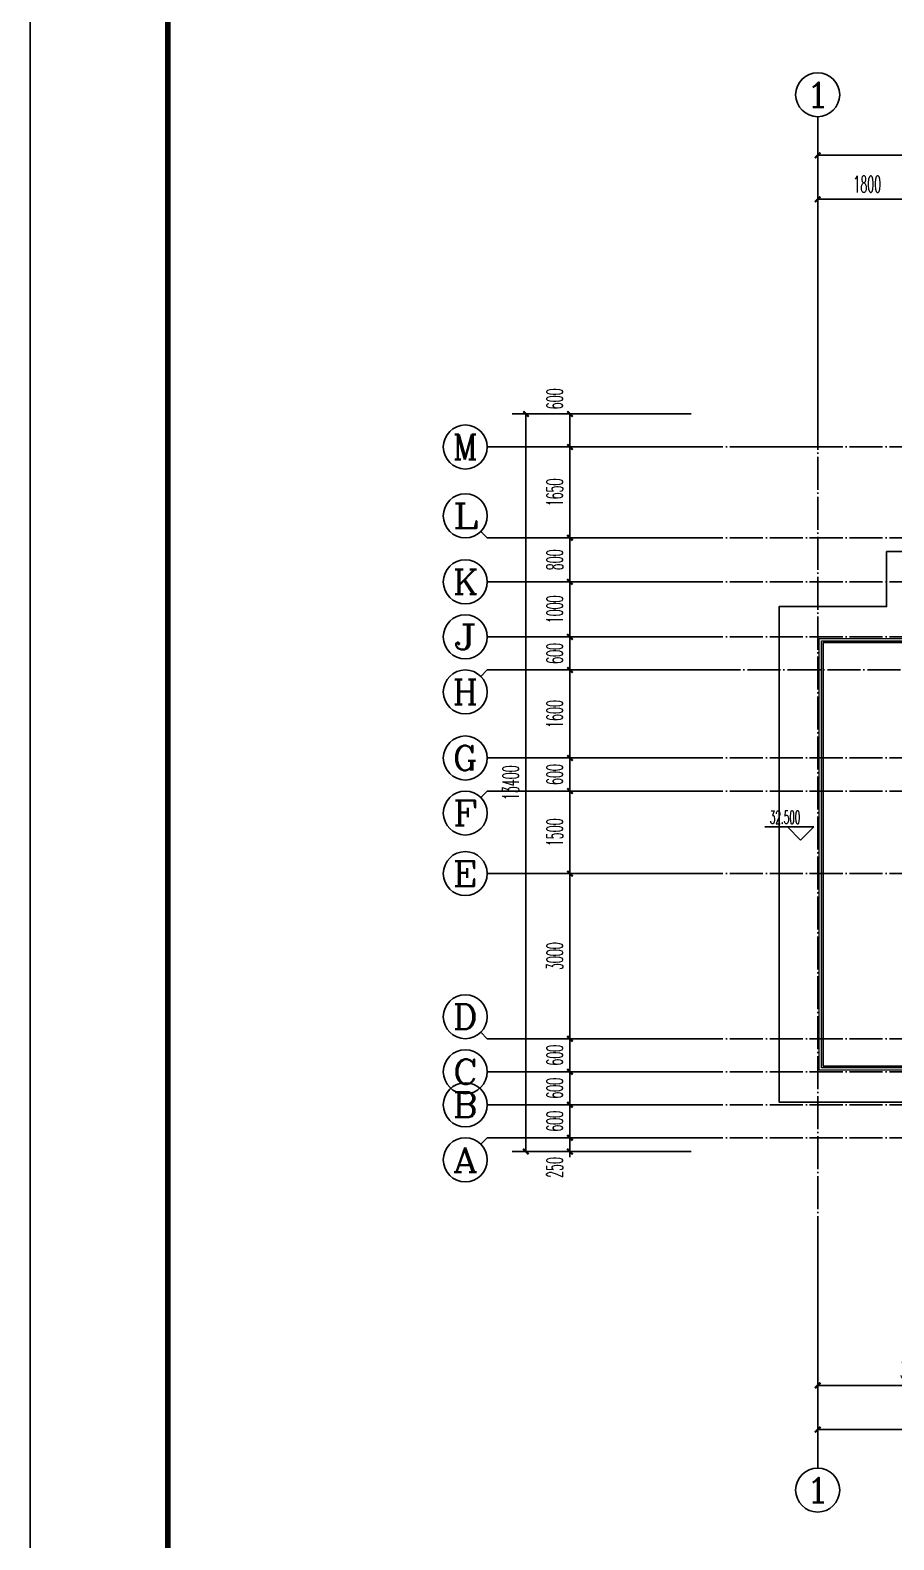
# Model space of a CAD drawing. Extents: x 27938 to 1507990, y 110129 to 923079.
# Drawn here: x 813614 to 829299, y 202104 to 229529 of the extents above; entities that cross this region are included whole.
import ezdxf
from ezdxf.enums import TextEntityAlignment as Align

# ---------------------------------------------------------------- set-up
doc = ezdxf.new("R2010")
doc.units = 0
doc.header["$LTSCALE"] = 1000
doc.header["$MEASUREMENT"] = 0
doc.linetypes.add('DOTE', pattern=[2.42, 2, -0.2, 0.02, -0.2])
for name, color, linetype in [('AXIS', 3, 'Continuous'), ('AXIS_TEXT', 7, 'Continuous'), ('DIM_ELEV', 3, 'Continuous'), ('DOTE', 1, 'Continuous'), ('ROOF', 4, 'Continuous'), ('图框', 140, 'Continuous')]:
    doc.layers.add(name, color=color, linetype=linetype)
doc.layers.add('yichutu', color=7, linetype='Continuous', true_color=0xffffff, plot=False)
doc.layers.add('平面-栏杆', color=135, linetype='Continuous', lineweight=15)
doc.styles.add('_TCH_AXIS', font='COMPLEX', dxfattribs={"bigfont": 'GBCBIG'})
doc.styles.add('_TCH_DIM', font='SIMPLEX.shx', dxfattribs={"width": 0.7, "bigfont": 'GBCBIG.shx'})
doc.styles.add('_TCH_DIM_T3', font='SIMPLEX.shx', dxfattribs={"width": 0.494118, "bigfont": 'GBCBIG.shx'})
doc.styles.add('COMPLEX', font='COMPLEX')
doc.dimstyles.new('_TCH_ARCH&&100', dxfattribs={"dimtxt": 297.5, "dimasz": 100, "dimexe": 250, "dimexo": 300, "dimgap": 126.25, "dimtad": 1, "dimdec": 0, "dimzin": 0, "dimdsep": 46, "dimtxsty": '_TCH_DIM_T3', "dimblk": 'ARCHTICK', "dimcen": 0.09, "dimclrt": 4, "dimazin": 2, "dimtfac": 1, "dimtdec": 0, "dimtix": 1, "dimtmove": 2, "dimatfit": 3, "dimfxl": 100, "dimtolj": 1, "dimtzin": 0, "dimarcsym": 0})

# ---------------------------------------------------------------- blocks, each defined once
blk = doc.blocks.new('TK')
at = {"layer": '图框'}
blk.add_lwpolyline([(465375, 548714), (549475, 548714), (549475, 489314), (465375, 489314)], close=True, dxfattribs=at)
blk.add_lwpolyline([(465375, 548714), (549475, 548714), (549475, 489314), (465375, 489314)], close=True, dxfattribs=at)
at = {"layer": '图框', "const_width": 100}
blk.add_lwpolyline([(548475, 490314), (548475, 547714), (467875, 547714), (467875, 490314)], close=True, dxfattribs=at)
blk = doc.blocks.new('yct-841-594-84100-59399.9999999999-100-1000.0')
at = {"layer": 'yichutu', "color": 7, "true_color": 0xffffff}
blk.add_lwpolyline([(0, 0), (0, 59400), (84100, 59400), (84100, 0)], close=True, dxfattribs=at)
blk = doc.blocks.new('_ArchTick')
at = {"color": 0, "linetype": 'ByBlock', "const_width": 0.4}
blk.add_lwpolyline([(-0.5, -0.5), (0.5, 0.5)], dxfattribs=at)
blk = doc.blocks.new('*D1015')
at = {"layer": 'AXIS', "color": 0, "lineweight": -2}
for p, q in [((825617, 209407), (823167, 209407)), ((823417, 209407), (823417, 209507)), ((823417, 209157), (823417, 209407)), ((825617, 209157), (823167, 209157)), ((823417, 209157), (823417, 209057))]:
    blk.add_line(p, q, dxfattribs=at)
at = {"layer": 'Defpoints', "color": 0}
for p in [(823417, 209407), (825917, 209407), (825917, 209157)]:
    blk.add_point(p, dxfattribs=at)
at = {"layer": 'AXIS', "color": 0, "lineweight": -2, "xscale": 100, "yscale": 100, "zscale": 100}
for p, rotation in [((823417, 209407), 270), ((823417, 209157), 90)]:
    blk.add_blockref('_ArchTick', p, dxfattribs=dict(at, rotation=rotation))
at = {"layer": 'AXIS', "color": 4, "insert": (823142, 208868), "char_height": 297.5, "attachment_point": 5, "rotation": 90, "style": '_TCH_DIM_T3'}
blk.add_mtext('\\A1;250', dxfattribs=at)
blk = doc.blocks.new('*D1016')
at = {"layer": 'AXIS', "color": 0, "lineweight": -2}
for p, q in [((823417, 210007), (823417, 210107)), ((825617, 210007), (823167, 210007)), ((823417, 209407), (823417, 210007)), ((825617, 209407), (823167, 209407)), ((823417, 209407), (823417, 209307))]:
    blk.add_line(p, q, dxfattribs=at)
at = {"layer": 'Defpoints', "color": 0}
for p in [(823417, 210007), (825917, 210007), (825917, 209407)]:
    blk.add_point(p, dxfattribs=at)
at = {"layer": 'AXIS', "color": 0, "lineweight": -2, "xscale": 100, "yscale": 100, "zscale": 100}
for p, rotation in [((823417, 210007), 270), ((823417, 209407), 90)]:
    blk.add_blockref('_ArchTick', p, dxfattribs=dict(at, rotation=rotation))
at = {"layer": 'AXIS', "color": 4, "insert": (823142, 209707), "char_height": 297.5, "attachment_point": 5, "rotation": 90, "style": '_TCH_DIM_T3'}
blk.add_mtext('\\A1;600', dxfattribs=at)
blk = doc.blocks.new('*D1017')
at = {"layer": 'AXIS', "color": 0, "lineweight": -2}
for p, q in [((823417, 210607), (823417, 210707)), ((825617, 210607), (823167, 210607)), ((823417, 210007), (823417, 210607)), ((825617, 210007), (823167, 210007)), ((823417, 210007), (823417, 209907))]:
    blk.add_line(p, q, dxfattribs=at)
at = {"layer": 'Defpoints', "color": 0}
for p in [(823417, 210607), (825917, 210607), (825917, 210007)]:
    blk.add_point(p, dxfattribs=at)
at = {"layer": 'AXIS', "color": 0, "lineweight": -2, "xscale": 100, "yscale": 100, "zscale": 100}
for p, rotation in [((823417, 210607), 270), ((823417, 210007), 90)]:
    blk.add_blockref('_ArchTick', p, dxfattribs=dict(at, rotation=rotation))
at = {"layer": 'AXIS', "color": 4, "insert": (823142, 210307), "char_height": 297.5, "attachment_point": 5, "rotation": 90, "style": '_TCH_DIM_T3'}
blk.add_mtext('\\A1;600', dxfattribs=at)
blk = doc.blocks.new('*D1018')
at = {"layer": 'AXIS', "color": 0, "lineweight": -2}
for p, q in [((825617, 211207), (823167, 211207)), ((823417, 211207), (823417, 211307)), ((823417, 210607), (823417, 211207)), ((825617, 210607), (823167, 210607)), ((823417, 210607), (823417, 210507))]:
    blk.add_line(p, q, dxfattribs=at)
at = {"layer": 'Defpoints', "color": 0}
for p in [(823417, 211207), (825917, 211207), (825917, 210607)]:
    blk.add_point(p, dxfattribs=at)
at = {"layer": 'AXIS', "color": 0, "lineweight": -2, "xscale": 100, "yscale": 100, "zscale": 100}
for p, rotation in [((823417, 211207), 270), ((823417, 210607), 90)]:
    blk.add_blockref('_ArchTick', p, dxfattribs=dict(at, rotation=rotation))
at = {"layer": 'AXIS', "color": 4, "insert": (823142, 210907), "char_height": 297.5, "attachment_point": 5, "rotation": 90, "style": '_TCH_DIM_T3'}
blk.add_mtext('\\A1;600', dxfattribs=at)
blk = doc.blocks.new('*D1019')
at = {"layer": 'AXIS', "color": 0, "lineweight": -2}
for p, q in [((825617, 214207), (823167, 214207)), ((823417, 211207), (823417, 214207)), ((825617, 211207), (823167, 211207))]:
    blk.add_line(p, q, dxfattribs=at)
at = {"layer": 'Defpoints', "color": 0}
for p in [(823417, 214207), (825917, 214207), (825917, 211207)]:
    blk.add_point(p, dxfattribs=at)
at = {"layer": 'AXIS', "color": 0, "lineweight": -2, "xscale": 100, "yscale": 100, "zscale": 100}
for p, rotation in [((823417, 214207), 90), ((823417, 211207), 270)]:
    blk.add_blockref('_ArchTick', p, dxfattribs=dict(at, rotation=rotation))
at = {"layer": 'AXIS', "color": 4, "insert": (823142, 212707), "char_height": 297.5, "attachment_point": 5, "rotation": 90, "style": '_TCH_DIM_T3'}
blk.add_mtext('\\A1;3000', dxfattribs=at)
blk = doc.blocks.new('*D1020')
at = {"layer": 'AXIS', "color": 0, "lineweight": -2}
for p, q in [((825617, 215707), (823167, 215707)), ((823417, 214207), (823417, 215707)), ((825617, 214207), (823167, 214207))]:
    blk.add_line(p, q, dxfattribs=at)
at = {"layer": 'Defpoints', "color": 0}
for p in [(823417, 215707), (825917, 215707), (825917, 214207)]:
    blk.add_point(p, dxfattribs=at)
at = {"layer": 'AXIS', "color": 0, "lineweight": -2, "xscale": 100, "yscale": 100, "zscale": 100}
for p, rotation in [((823417, 215707), 90), ((823417, 214207), 270)]:
    blk.add_blockref('_ArchTick', p, dxfattribs=dict(at, rotation=rotation))
at = {"layer": 'AXIS', "color": 4, "insert": (823142, 214957), "char_height": 297.5, "attachment_point": 5, "rotation": 90, "style": '_TCH_DIM_T3'}
blk.add_mtext('\\A1;1500', dxfattribs=at)
blk = doc.blocks.new('*D1021')
at = {"layer": 'AXIS', "color": 0, "lineweight": -2}
for p, q in [((823417, 216307), (823417, 216407)), ((825617, 216307), (823167, 216307)), ((823417, 215707), (823417, 216307)), ((825617, 215707), (823167, 215707)), ((823417, 215707), (823417, 215607))]:
    blk.add_line(p, q, dxfattribs=at)
at = {"layer": 'Defpoints', "color": 0}
for p in [(823417, 216307), (825917, 216307), (825917, 215707)]:
    blk.add_point(p, dxfattribs=at)
at = {"layer": 'AXIS', "color": 0, "lineweight": -2, "xscale": 100, "yscale": 100, "zscale": 100}
for p, rotation in [((823417, 216307), 270), ((823417, 215707), 90)]:
    blk.add_blockref('_ArchTick', p, dxfattribs=dict(at, rotation=rotation))
at = {"layer": 'AXIS', "color": 4, "insert": (823142, 216007), "char_height": 297.5, "attachment_point": 5, "rotation": 90, "style": '_TCH_DIM_T3'}
blk.add_mtext('\\A1;600', dxfattribs=at)
blk = doc.blocks.new('*D1022')
at = {"layer": 'AXIS', "color": 0, "lineweight": -2}
for p, q in [((825617, 217907), (823167, 217907)), ((823417, 216307), (823417, 217907)), ((825617, 216307), (823167, 216307))]:
    blk.add_line(p, q, dxfattribs=at)
at = {"layer": 'Defpoints', "color": 0}
for p in [(823417, 217907), (825917, 217907), (825917, 216307)]:
    blk.add_point(p, dxfattribs=at)
at = {"layer": 'AXIS', "color": 0, "lineweight": -2, "xscale": 100, "yscale": 100, "zscale": 100}
for p, rotation in [((823417, 217907), 90), ((823417, 216307), 270)]:
    blk.add_blockref('_ArchTick', p, dxfattribs=dict(at, rotation=rotation))
at = {"layer": 'AXIS', "color": 4, "insert": (823142, 217107), "char_height": 297.5, "attachment_point": 5, "rotation": 90, "style": '_TCH_DIM_T3'}
blk.add_mtext('\\A1;1600', dxfattribs=at)
blk = doc.blocks.new('*D1023')
at = {"layer": 'AXIS', "color": 0, "lineweight": -2}
for p, q in [((823417, 218507), (823417, 218607)), ((825617, 218507), (823167, 218507)), ((823417, 217907), (823417, 218507)), ((825617, 217907), (823167, 217907)), ((823417, 217907), (823417, 217807))]:
    blk.add_line(p, q, dxfattribs=at)
at = {"layer": 'Defpoints', "color": 0}
for p in [(823417, 218507), (825917, 218507), (825917, 217907)]:
    blk.add_point(p, dxfattribs=at)
at = {"layer": 'AXIS', "color": 0, "lineweight": -2, "xscale": 100, "yscale": 100, "zscale": 100}
for p, rotation in [((823417, 218507), 270), ((823417, 217907), 90)]:
    blk.add_blockref('_ArchTick', p, dxfattribs=dict(at, rotation=rotation))
at = {"layer": 'AXIS', "color": 4, "insert": (823142, 218207), "char_height": 297.5, "attachment_point": 5, "rotation": 90, "style": '_TCH_DIM_T3'}
blk.add_mtext('\\A1;600', dxfattribs=at)
blk = doc.blocks.new('*D1024')
at = {"layer": 'AXIS', "color": 0, "lineweight": -2}
for p, q in [((825617, 219507), (823167, 219507)), ((823417, 218507), (823417, 219507)), ((825617, 218507), (823167, 218507))]:
    blk.add_line(p, q, dxfattribs=at)
at = {"layer": 'Defpoints', "color": 0}
for p in [(823417, 219507), (825917, 219507), (825917, 218507)]:
    blk.add_point(p, dxfattribs=at)
at = {"layer": 'AXIS', "color": 0, "lineweight": -2, "xscale": 100, "yscale": 100, "zscale": 100}
for p, rotation in [((823417, 219507), 90), ((823417, 218507), 270)]:
    blk.add_blockref('_ArchTick', p, dxfattribs=dict(at, rotation=rotation))
at = {"layer": 'AXIS', "color": 4, "insert": (823142, 219007), "char_height": 297.5, "attachment_point": 5, "rotation": 90, "style": '_TCH_DIM_T3'}
blk.add_mtext('\\A1;1000', dxfattribs=at)
blk = doc.blocks.new('*D1025')
at = {"layer": 'AXIS', "color": 0, "lineweight": -2}
for p, q in [((825617, 220307), (823167, 220307)), ((823417, 219507), (823417, 220307)), ((825617, 219507), (823167, 219507))]:
    blk.add_line(p, q, dxfattribs=at)
at = {"layer": 'Defpoints', "color": 0}
for p in [(823417, 220307), (825917, 220307), (825917, 219507)]:
    blk.add_point(p, dxfattribs=at)
at = {"layer": 'AXIS', "color": 0, "lineweight": -2, "xscale": 100, "yscale": 100, "zscale": 100}
for p, rotation in [((823417, 220307), 90), ((823417, 219507), 270)]:
    blk.add_blockref('_ArchTick', p, dxfattribs=dict(at, rotation=rotation))
at = {"layer": 'AXIS', "color": 4, "insert": (823142, 219907), "char_height": 297.5, "attachment_point": 5, "rotation": 90, "style": '_TCH_DIM_T3'}
blk.add_mtext('\\A1;800', dxfattribs=at)
blk = doc.blocks.new('*D1026')
at = {"layer": 'AXIS', "color": 0, "lineweight": -2}
for p, q in [((825617, 221957), (823167, 221957)), ((823417, 220307), (823417, 221957)), ((825617, 220307), (823167, 220307))]:
    blk.add_line(p, q, dxfattribs=at)
at = {"layer": 'Defpoints', "color": 0}
for p in [(823417, 221957), (825917, 221957), (825917, 220307)]:
    blk.add_point(p, dxfattribs=at)
at = {"layer": 'AXIS', "color": 0, "lineweight": -2, "xscale": 100, "yscale": 100, "zscale": 100}
for p, rotation in [((823417, 221957), 90), ((823417, 220307), 270)]:
    blk.add_blockref('_ArchTick', p, dxfattribs=dict(at, rotation=rotation))
at = {"layer": 'AXIS', "color": 4, "insert": (823142, 221132), "char_height": 297.5, "attachment_point": 5, "rotation": 90, "style": '_TCH_DIM_T3'}
blk.add_mtext('\\A1;1650', dxfattribs=at)
blk = doc.blocks.new('*D1027')
at = {"layer": 'AXIS', "color": 0, "lineweight": -2}
for p, q in [((825617, 222557), (823167, 222557)), ((823417, 221957), (823417, 222557)), ((825617, 221957), (823167, 221957))]:
    blk.add_line(p, q, dxfattribs=at)
at = {"layer": 'Defpoints', "color": 0}
for p in [(823417, 222557), (825917, 222557), (825917, 221957)]:
    blk.add_point(p, dxfattribs=at)
at = {"layer": 'AXIS', "color": 0, "lineweight": -2, "xscale": 100, "yscale": 100, "zscale": 100}
for p, rotation in [((823417, 222557), 90), ((823417, 221957), 270)]:
    blk.add_blockref('_ArchTick', p, dxfattribs=dict(at, rotation=rotation))
at = {"layer": 'AXIS', "color": 4, "insert": (823142, 222832), "char_height": 297.5, "attachment_point": 5, "rotation": 90, "style": '_TCH_DIM_T3'}
blk.add_mtext('\\A1;600', dxfattribs=at)
blk = doc.blocks.new('*D1028')
at = {"layer": 'AXIS', "color": 0, "lineweight": -2}
for p, q in [((825617, 222557), (822367, 222557)), ((822617, 209157), (822617, 222557)), ((825617, 209157), (822367, 209157))]:
    blk.add_line(p, q, dxfattribs=at)
at = {"layer": 'Defpoints', "color": 0}
for p in [(822617, 222557), (825917, 222557), (825917, 209157)]:
    blk.add_point(p, dxfattribs=at)
at = {"layer": 'AXIS', "color": 0, "lineweight": -2, "xscale": 100, "yscale": 100, "zscale": 100}
for p, rotation in [((822617, 222557), 90), ((822617, 209157), 270)]:
    blk.add_blockref('_ArchTick', p, dxfattribs=dict(at, rotation=rotation))
at = {"layer": 'AXIS', "color": 4, "insert": (822342, 215857), "char_height": 297.5, "attachment_point": 5, "rotation": 90, "style": '_TCH_DIM_T3'}
blk.add_mtext('\\A1;13400', dxfattribs=at)
blk = doc.blocks.new('*D1040')
at = {"layer": 'AXIS', "color": 0, "lineweight": -2}
for p, q in [((827917, 224257), (827917, 226707)), ((829717, 224257), (829717, 226707)), ((827917, 226457), (829717, 226457))]:
    blk.add_line(p, q, dxfattribs=at)
at = {"layer": 'Defpoints', "color": 0}
for p in [(829717, 226457), (827917, 223957), (829717, 223957)]:
    blk.add_point(p, dxfattribs=at)
at = {"layer": 'AXIS', "color": 0, "lineweight": -2, "xscale": 100, "yscale": 100, "zscale": 100, "rotation": 180}
blk.add_blockref('_ArchTick', (827917, 226457), dxfattribs=at)
at = {"layer": 'AXIS', "color": 0, "lineweight": -2, "xscale": 100, "yscale": 100, "zscale": 100}
blk.add_blockref('_ArchTick', (829717, 226457), dxfattribs=at)
at = {"layer": 'AXIS', "color": 4, "insert": (828817, 226732), "char_height": 297.5, "attachment_point": 5, "style": '_TCH_DIM_T3'}
blk.add_mtext('\\A1;1800', dxfattribs=at)
blk = doc.blocks.new('*D1051')
at = {"layer": 'AXIS', "color": 0, "lineweight": -2}
for p, q in [((827917, 224257), (827917, 227507)), ((877917, 224257), (877917, 227507)), ((827917, 227257), (877917, 227257))]:
    blk.add_line(p, q, dxfattribs=at)
at = {"layer": 'Defpoints', "color": 0}
for p in [(877917, 227257), (827917, 223957), (877917, 223957)]:
    blk.add_point(p, dxfattribs=at)
at = {"layer": 'AXIS', "color": 0, "lineweight": -2, "xscale": 100, "yscale": 100, "zscale": 100, "rotation": 180}
blk.add_blockref('_ArchTick', (827917, 227257), dxfattribs=at)
at = {"layer": 'AXIS', "color": 0, "lineweight": -2, "xscale": 100, "yscale": 100, "zscale": 100}
blk.add_blockref('_ArchTick', (877917, 227257), dxfattribs=at)
at = {"layer": 'AXIS', "color": 4, "insert": (852917, 227532), "char_height": 297.5, "attachment_point": 5, "style": '_TCH_DIM_T3'}
blk.add_mtext('\\A1;50000', dxfattribs=at)
blk = doc.blocks.new('*D1052')
at = {"layer": 'AXIS', "color": 0, "lineweight": -2}
for p, q in [((827917, 207107), (827917, 204657)), ((831417, 207107), (831417, 204657)), ((827917, 204907), (831417, 204907))]:
    blk.add_line(p, q, dxfattribs=at)
at = {"layer": 'Defpoints', "color": 0}
for p in [(827917, 207407), (831417, 207407), (831417, 204907)]:
    blk.add_point(p, dxfattribs=at)
at = {"layer": 'AXIS', "color": 0, "lineweight": -2, "xscale": 100, "yscale": 100, "zscale": 100, "rotation": 180}
blk.add_blockref('_ArchTick', (827917, 204907), dxfattribs=at)
at = {"layer": 'AXIS', "color": 0, "lineweight": -2, "xscale": 100, "yscale": 100, "zscale": 100}
blk.add_blockref('_ArchTick', (831417, 204907), dxfattribs=at)
at = {"layer": 'AXIS', "color": 4, "insert": (829667, 205182), "char_height": 297.5, "attachment_point": 5, "style": '_TCH_DIM_T3'}
blk.add_mtext('\\A1;3500', dxfattribs=at)
blk = doc.blocks.new('*D1058')
at = {"layer": 'AXIS', "color": 0, "lineweight": -2}
for p, q in [((827917, 207107), (827917, 203857)), ((877917, 207107), (877917, 203857)), ((827917, 204107), (877917, 204107))]:
    blk.add_line(p, q, dxfattribs=at)
at = {"layer": 'Defpoints', "color": 0}
for p in [(827917, 207407), (877917, 207407), (877917, 204107)]:
    blk.add_point(p, dxfattribs=at)
at = {"layer": 'AXIS', "color": 0, "lineweight": -2, "xscale": 100, "yscale": 100, "zscale": 100, "rotation": 180}
blk.add_blockref('_ArchTick', (827917, 204107), dxfattribs=at)
at = {"layer": 'AXIS', "color": 0, "lineweight": -2, "xscale": 100, "yscale": 100, "zscale": 100}
blk.add_blockref('_ArchTick', (877917, 204107), dxfattribs=at)
at = {"layer": 'AXIS', "color": 4, "insert": (852917, 204382), "char_height": 297.5, "attachment_point": 5, "style": '_TCH_DIM_T3'}
blk.add_mtext('\\A1;50000', dxfattribs=at)
blk = doc.blocks.new('_AXISO')
blk.add_circle((0, 0), 0.5)
at = {"layer": 'AXIS_TEXT', "style": 'COMPLEX', "width": 1.041667}
blk.add_attdef('A', text='', height=0.56, dxfattribs=at).set_placement((-0.25, -0.28), (0.25, -0.28), align=Align.FIT)

msp = doc.modelspace()

# ---------------------------------------------------------------- linework, layer by layer
msp.add_lwpolyline([(827916.6, 223451.8), (827916.6, 221957), (826619.1, 221957)])
at = {"layer": 'AXIS', "color": 8}
for p, q in [((827916.6, 223957), (827916.6, 227957)), ((825916.6, 221957), (821916.6, 221957)), ((821799.4, 220424.2), (821916.6, 220307)), ((825916.6, 220307), (821916.6, 220307)), ((825916.6, 219507), (821916.6, 219507)), ((825916.6, 218507), (821916.6, 218507)), ((821799.4, 217790.1), (821916.6, 217907.3)), ((825916.6, 217907.3), (821916.6, 217907.3)), ((825916.6, 216307), (821916.6, 216307)), ((821799.4, 215589.8), (821916.6, 215707)), ((825916.6, 215707), (821916.6, 215707)), ((825916.6, 214207), (821916.6, 214207)), ((821799.4, 211324.2), (821916.6, 211207)), ((825916.6, 211207), (821916.6, 211207)), ((825916.6, 210607), (821916.6, 210607)), ((825916.6, 210007), (821916.6, 210007)), ((821799.4, 209289.8), (821916.6, 209407)), ((825916.6, 209407), (821916.6, 209407)), ((827916.6, 207407), (827916.6, 203407))]:
    msp.add_line(p, q, dxfattribs=at)
at = {"layer": 'DIM_ELEV', "color": 8}
for p, q in [((827847.5, 215056.1), (826955.2, 215056.1)), ((827607.5, 214816.1), (827367.5, 215056.1)), ((827607.5, 214816.1), (827847.5, 215056.1))]:
    msp.add_line(p, q, dxfattribs=at)
at = {"layer": 'DOTE', "color": 169, "linetype": 'DOTE', "ltscale": 0.3}
for p, q in [((827916.6, 223957), (827916.6, 207407)), ((879916.6, 221957), (825916.6, 221957)), ((879916.6, 220307), (825916.6, 220307)), ((879916.6, 219507), (825916.6, 219507)), ((879916.6, 218507), (825916.6, 218507)), ((825916.6, 217907.3), (879916.6, 217907.3)), ((879916.6, 216307), (825916.6, 216307)), ((879916.6, 215707), (825916.6, 215707)), ((879916.6, 214207), (825916.6, 214207)), ((879916.6, 211207), (825916.6, 211207)), ((879916.6, 210607), (825916.6, 210607)), ((879916.6, 210007), (825916.6, 210007)), ((879916.6, 209407), (825916.6, 209407))]:
    msp.add_line(p, q, dxfattribs=at)
at = {"layer": 'ROOF', "color": 8, "ltscale": 0.8}
for points in [[(829466.6, 210057), (827216.6, 210057), (827216.6, 219057), (829166.6, 219057), (829166.6, 220057), (835516.6, 220057)], [(829466.6, 210707), (828016.6, 210707), (828016.6, 218407), (829816.6, 218407), (829816.6, 219407), (835516.6, 219407)]]:
    msp.add_lwpolyline(points, dxfattribs=at)
at = {"layer": '平面-栏杆', "color": 8}
for points in [[(829466.6, 210637), (827946.6, 210637), (827946.6, 218477), (829746.6, 218477), (829746.6, 219477), (835516.6, 219477)], [(829466.6, 210677), (827986.6, 210677), (827986.6, 218437), (829786.6, 218437), (829786.6, 219437), (835516.6, 219437)]]:
    msp.add_lwpolyline(points, dxfattribs=at)

# ---------------------------------------------------------------- block references
msp.add_blockref('TK', (348239.1, -310106.9))
at = {"layer": 'AXIS', "color": 8}
ref = msp.add_blockref('_AXISO', (827916.6, 228357), dxfattribs=dict(at, xscale=800, yscale=800, zscale=800))
ref.add_attrib('A', '1', dxfattribs={"layer": 'AXIS_TEXT', "color": 8, "ltscale": 0.5, "height": 452.5, "style": '_TCH_AXIS', "width": 2.333333}).set_placement((827690.3, 228130.7), (828142.9, 228130.7), align=Align.FIT)
ref = msp.add_blockref('_AXISO', (821516.6, 221957), dxfattribs=dict(at, xscale=800, yscale=800, zscale=800))
ref.add_attrib('A', 'M', dxfattribs={"layer": 'AXIS_TEXT', "color": 8, "ltscale": 0.5, "height": 452.5, "style": '_TCH_AXIS'}).set_placement((821290.3, 221730.7), (821742.9, 221730.7), align=Align.FIT)
ref = msp.add_blockref('_AXISO', (821516.6, 220707), dxfattribs=dict(at, xscale=800, yscale=800, zscale=800))
ref.add_attrib('A', 'L', dxfattribs={"layer": 'AXIS_TEXT', "color": 8, "ltscale": 0.5, "height": 452.5, "style": '_TCH_AXIS', "width": 1.4}).set_placement((821290.3, 220480.7), (821742.9, 220480.7), align=Align.FIT)
ref = msp.add_blockref('_AXISO', (821516.6, 219507), dxfattribs=dict(at, xscale=800, yscale=800, zscale=800))
ref.add_attrib('A', 'K', dxfattribs={"layer": 'AXIS_TEXT', "color": 8, "ltscale": 0.5, "height": 452.5, "style": '_TCH_AXIS', "width": 1.105263}).set_placement((821290.3, 219280.7), (821742.9, 219280.7), align=Align.FIT)
ref = msp.add_blockref('_AXISO', (821516.6, 218507), dxfattribs=dict(at, xscale=800, yscale=800, zscale=800))
ref.add_attrib('A', 'J', dxfattribs={"layer": 'AXIS_TEXT', "color": 8, "ltscale": 0.5, "height": 452.5, "style": '_TCH_AXIS', "width": 1.909091}).set_placement((821290.3, 218280.7), (821742.9, 218280.7), align=Align.FIT)
ref = msp.add_blockref('_AXISO', (821516.6, 217507.3), dxfattribs=dict(at, xscale=800, yscale=800, zscale=800))
ref.add_attrib('A', 'H', dxfattribs={"layer": 'AXIS_TEXT', "color": 8, "ltscale": 0.5, "height": 452.5, "style": '_TCH_AXIS', "width": 1.05}).set_placement((821290.3, 217281), (821742.9, 217281), align=Align.FIT)
ref = msp.add_blockref('_AXISO', (821516.6, 216307), dxfattribs=dict(at, xscale=800, yscale=800, zscale=800))
ref.add_attrib('A', 'G', dxfattribs={"layer": 'AXIS_TEXT', "color": 8, "ltscale": 0.5, "height": 452.5, "style": '_TCH_AXIS', "width": 1.166667}).set_placement((821290.3, 216080.7), (821742.9, 216080.7), align=Align.FIT)
ref = msp.add_blockref('_AXISO', (821516.6, 215307), dxfattribs=dict(at, xscale=800, yscale=800, zscale=800))
ref.add_attrib('A', 'F', dxfattribs={"layer": 'AXIS_TEXT', "color": 8, "ltscale": 0.5, "height": 452.5, "style": '_TCH_AXIS', "width": 1.3125}).set_placement((821290.3, 215080.7), (821742.9, 215080.7), align=Align.FIT)
ref = msp.add_blockref('_AXISO', (821516.6, 214207), dxfattribs=dict(at, xscale=800, yscale=800, zscale=800))
ref.add_attrib('A', 'E', dxfattribs={"layer": 'AXIS_TEXT', "color": 8, "ltscale": 0.5, "height": 452.5, "style": '_TCH_AXIS', "width": 1.3125}).set_placement((821290.3, 213980.7), (821742.9, 213980.7), align=Align.FIT)
ref = msp.add_blockref('_AXISO', (821516.6, 211607), dxfattribs=dict(at, xscale=800, yscale=800, zscale=800))
ref.add_attrib('A', 'D', dxfattribs={"layer": 'AXIS_TEXT', "color": 8, "ltscale": 0.5, "height": 452.5, "style": '_TCH_AXIS', "width": 1.235294}).set_placement((821290.3, 211380.7), (821742.9, 211380.7), align=Align.FIT)
ref = msp.add_blockref('_AXISO', (821516.6, 210607), dxfattribs=dict(at, xscale=800, yscale=800, zscale=800))
ref.add_attrib('A', 'C', dxfattribs={"layer": 'AXIS_TEXT', "color": 8, "ltscale": 0.5, "height": 452.5, "style": '_TCH_AXIS', "width": 1.4}).set_placement((821290.3, 210380.7), (821742.9, 210380.7), align=Align.FIT)
ref = msp.add_blockref('_AXISO', (821516.6, 210007), dxfattribs=dict(at, xscale=800, yscale=800, zscale=800))
ref.add_attrib('A', 'B', dxfattribs={"layer": 'AXIS_TEXT', "color": 8, "ltscale": 0.5, "height": 452.5, "style": '_TCH_AXIS', "width": 1.235294}).set_placement((821290.3, 209780.7), (821742.9, 209780.7), align=Align.FIT)
ref = msp.add_blockref('_AXISO', (821516.6, 209007), dxfattribs=dict(at, xscale=800, yscale=800, zscale=800))
ref.add_attrib('A', 'A', dxfattribs={"layer": 'AXIS_TEXT', "color": 8, "ltscale": 0.5, "height": 452.5, "style": '_TCH_AXIS', "width": 1.166667}).set_placement((821290.3, 208780.7), (821742.9, 208780.7), align=Align.FIT)
ref = msp.add_blockref('_AXISO', (827916.6, 203007), dxfattribs=dict(at, xscale=800, yscale=800, zscale=800))
ref.add_attrib('A', '1', dxfattribs={"layer": 'AXIS_TEXT', "color": 8, "ltscale": 0.5, "height": 452.5, "style": '_TCH_AXIS', "width": 2.333333}).set_placement((827690.3, 202780.7), (828142.9, 202780.7), align=Align.FIT)
at = {"layer": 'yichutu'}
msp.add_blockref('yct-841-594-84100-59399.9999999999-100-1000.0', (813614.1, 179206.8), dxfattribs=at)

# ---------------------------------------------------------------- texts
at = {"layer": 'DIM_ELEV', "color": 7, "style": '_TCH_DIM', "width": 0.494118}
msp.add_text('32.500', height=238, dxfattribs=at).set_placement((827047.7, 215112.1))

# ---------------------------------------------------------------- dimensions: what is measured, and where the dimension line sits
at = {"layer": 'AXIS', "color": 8}
for p1, p2, distance, picture, middle in [((827916.6, 223957), (877916.6, 223957), 3300, '*D1051', (852916.6, 227532)), ((827916.6, 223957), (829716.6, 223957), 2500, '*D1040', (828816.6, 226732)), ((825916.6, 209157), (825916.6, 222557), 3300, '*D1028', (822341.6, 215857)), ((825916.6, 220307), (825916.6, 221957), 2500, '*D1026', (823141.6, 221132)), ((825916.6, 219507), (825916.6, 220307), 2500, '*D1025', (823141.6, 219907)), ((825916.6, 218507), (825916.6, 219507), 2500, '*D1024', (823141.6, 219007)), ((825916.6, 217907.3), (825916.6, 218507), 2500, '*D1023', (823141.6, 218207.1)), ((825916.6, 216307), (825916.6, 217907.3), 2500, '*D1022', (823141.6, 217107.1)), ((825916.6, 215707), (825916.6, 216307), 2500, '*D1021', (823141.6, 216007)), ((825916.6, 214207), (825916.6, 215707), 2500, '*D1020', (823141.6, 214957)), ((825916.6, 211207), (825916.6, 214207), 2500, '*D1019', (823141.6, 212707)), ((825916.6, 210607), (825916.6, 211207), 2500, '*D1018', (823141.6, 210907)), ((825916.6, 210007), (825916.6, 210607), 2500, '*D1017', (823141.6, 210307)), ((825916.6, 209407), (825916.6, 210007), 2500, '*D1016', (823141.6, 209707)), ((827916.6, 207407), (831416.6, 207407), -2500, '*D1052', (829666.6, 205182)), ((827916.6, 207407), (877916.6, 207407), -3300, '*D1058', (852916.6, 204382))]:
    dim = msp.add_aligned_dim(p1=p1, p2=p2, distance=distance, dimstyle='_TCH_ARCH&&100', dxfattribs=at)
    dim.commit()
    dim.dimension.update_dxf_attribs({"geometry": picture, "text_midpoint": middle})
for base, p1, p2, picture, middle in [((823416.6, 222557), (825916.6, 221957), (825916.6, 222557), '*D1027', (823141.6, 222832)), ((823416.6, 209407), (825916.6, 209157), (825916.6, 209407), '*D1015', (823141.6, 208868))]:
    dim = msp.add_linear_dim(base=base, p1=p1, p2=p2, angle=90, dimstyle='_TCH_ARCH&&100', dxfattribs=at)
    dim.commit()
    dim.dimension.update_dxf_attribs({"geometry": picture, "text_midpoint": middle, "dimtype": 129})

doc.saveas('drawing.dxf')
